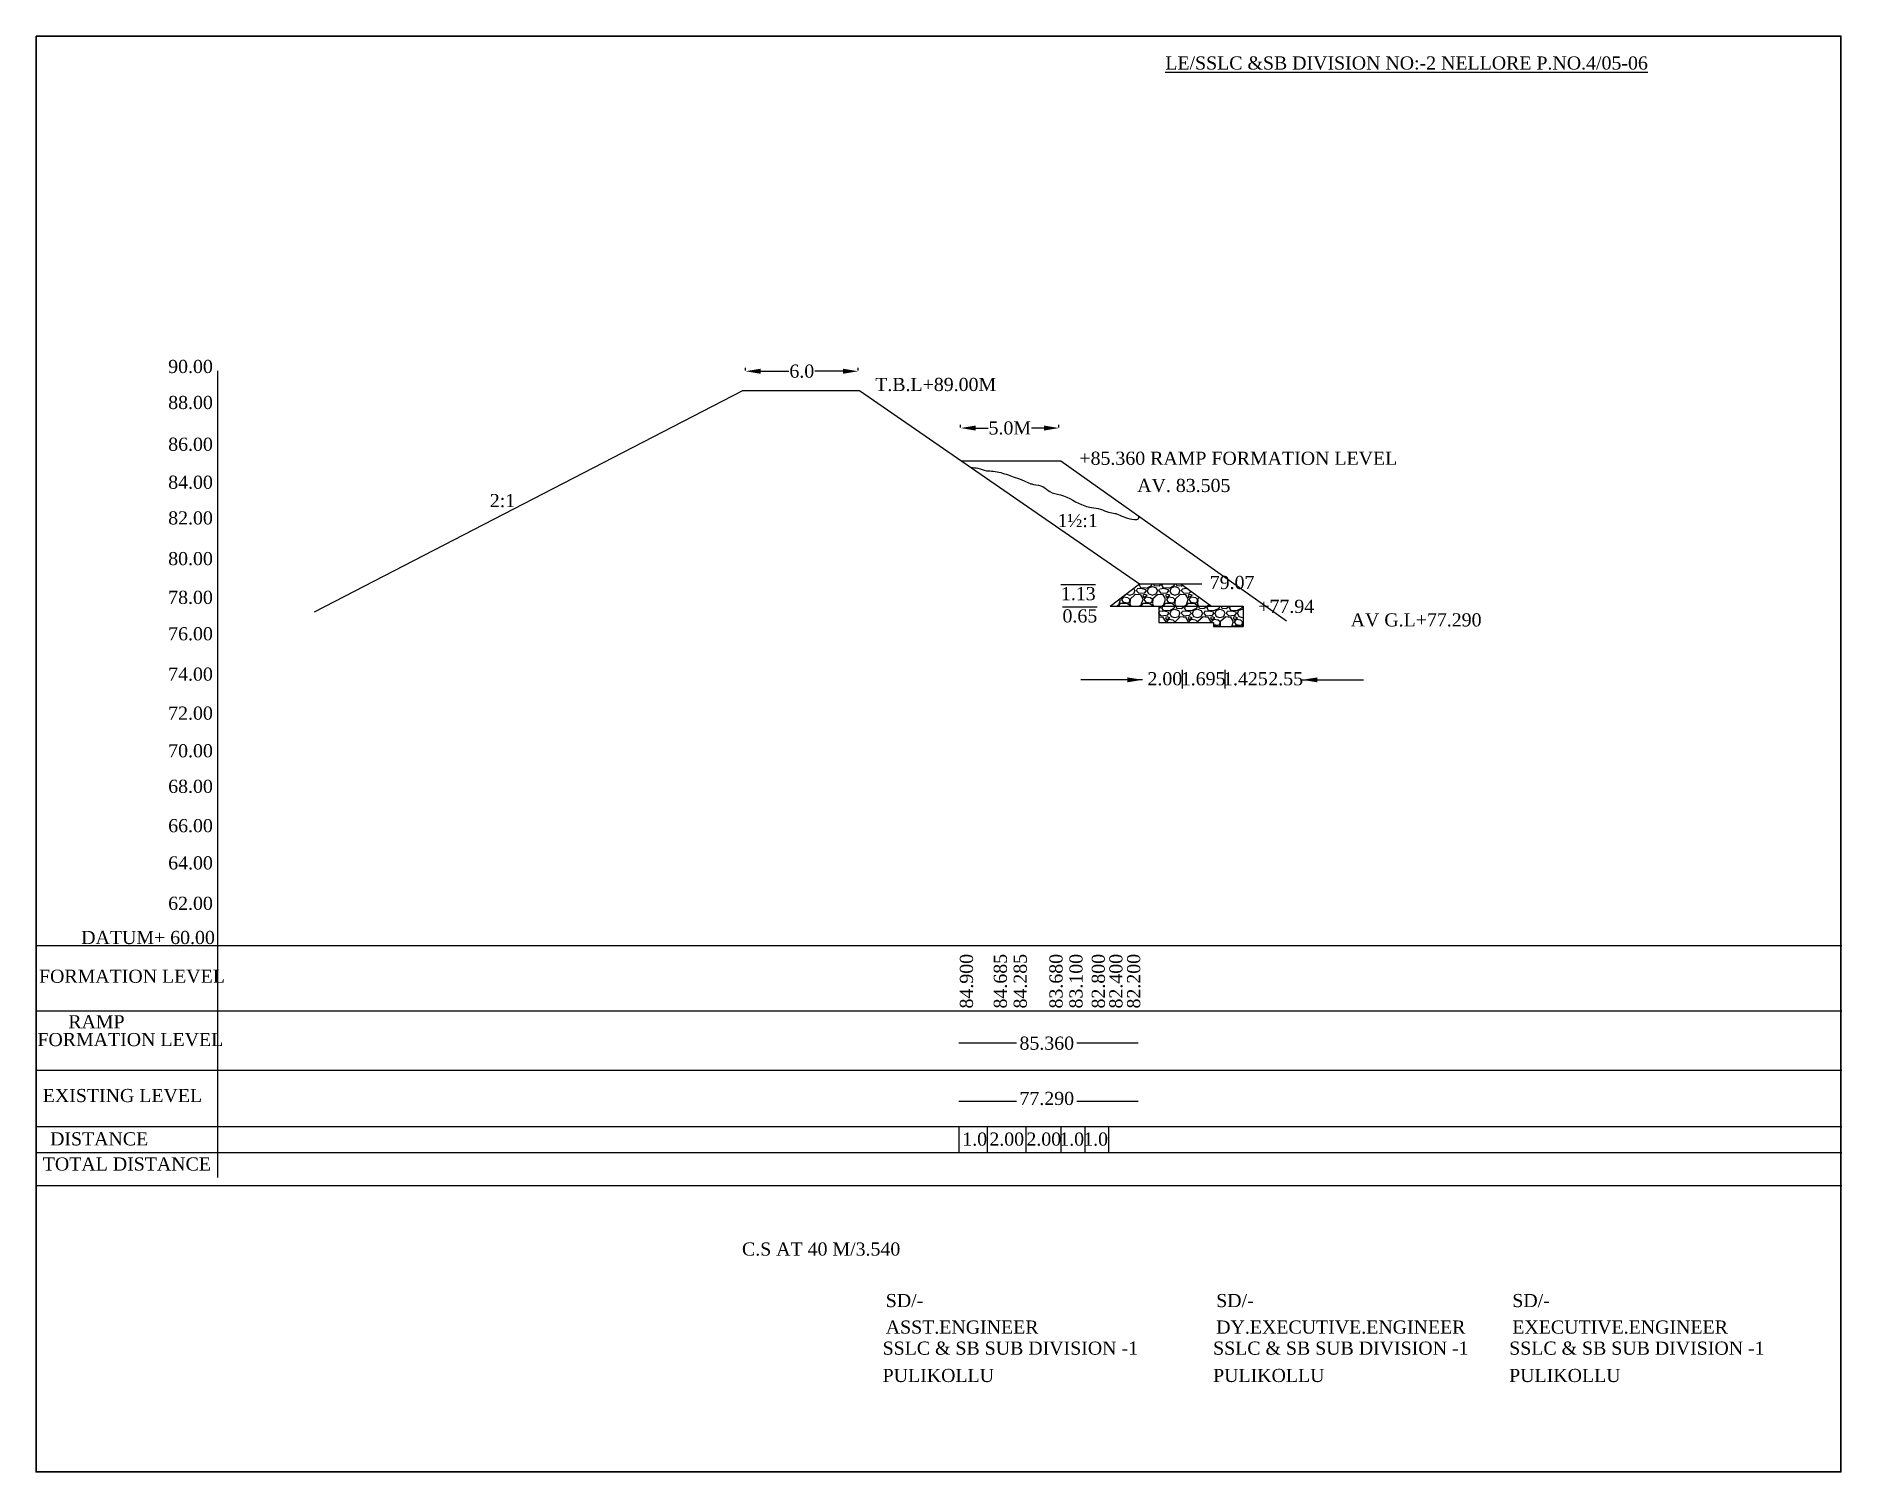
# Model space of a CAD drawing. Header units: metres. Extents: x 3 to 99.1, y 2.3 to 78.7.
import ezdxf

# ---------------------------------------------------------------- set-up
doc = ezdxf.new("R2010")
doc.units = ezdxf.units.M
doc.header["$MEASUREMENT"] = 0
for name, color, linetype in [('DIM', 5, 'Continuous'), ('DWG. LINE', 1, 'Continuous'), ('HATCH', 2, 'Continuous'), ('TEXT', 7, 'Continuous')]:
    doc.layers.add(name, color=color, linetype=linetype)
doc.layers.add('TITLE', color=7, linetype='Continuous', lineweight=30)
doc.styles.get("Standard").update_dxf_attribs({"font": 'TIMES.TTF', "height": 0.7})
doc.dimstyles.get("Standard").update_dxf_attribs({"dimtxt": 0.7, "dimasz": 0.8, "dimexe": 0.18, "dimexo": 0.0625, "dimgap": 0.09, "dimtad": 0, "dimtih": 1, "dimtoh": 1, "dimdec": 1, "dimzin": 0, "dimdsep": 46, "dimtxsty": 'Standard', "dimcen": 0.09, "dimclrd": 5, "dimclre": 5, "dimclrt": 4, "dimadec": 0, "dimazin": 0, "dimtfac": 1, "dimtdec": 1, "dimtofl": 0, "dimtmove": 0, "dimatfit": 3, "dimfxl": 1, "dimtolj": 1, "dimtzin": 0, "dimarcsym": 0})
pattern_1 = [(228.0128, (0.864, 1.2), (-9.59999788, -10.80000161), [0.161443, -15.982906]), (184.9697, (0.756, 1.08), (14.400001262, 1.19998957), [0.277042, -27.42711]), (132.5104, (0.48, 1.056), (11.99998886, -13.20001041), [0.195346, -19.339238]), (267.2737, (0.012, 0.756), (1.19999522, 24.000000354), [0.252286, -24.97627]), (292.8337, (0, 0.504), (-6.000011887, 14.399995694), [0.247386, -24.491248]), (357.2737, (0.096, 0.276), (-24.000000354, 1.19999522), [0.252286, -24.97627]), (37.6942, (0.348, 0.264), (-15.600008815, -11.999988486), [0.333635, -33.029819]), (72.2553, (0.612, 0.468), (8.400012915, 26.399995477), [0.314986, -31.183585]), (121.4296, (0.708, 0.768), (-9.60000988, 15.599994044), [0.25314, -25.060888]), (175.2364, (0.576, 0.984), (13.20000114, -1.19998984), [0.288998, -14.160916]), (222.3974, (0.288, 1.008), (-14.400008821, -13.199990498), [0.373738, -37.00005]), (138.8141, (1.2, 0.744), (-8.40000354, 7.19999678), [0.127561, -12.628613]), (171.4692, (1.104, 0.828), (15.59999794, -2.40000949), [0.242684, -24.025813]), (225, (0.864, 0.864), (-1e-16, -1.2), [0.169705, -1.52735]), (203.1986, (0.78, 1.008), (5.99999968, 2.4000016), [0.09139, -9.047538]), (291.8014, (0.696, 0.972), (-1.1999999, 3.6000003), [0.129244, -6.332954]), (30.9638, (0.744, 0.852), (3.59999763, 2.400003), [0.209915, -6.787228]), (161.5651, (0.924, 0.96), (2.4000005, -1.199998), [0.15179, -3.642944]), (16.3895, (0, 0.972), (12.00000264, 3.59999125), [0.21264, -21.051414]), (70.3462, (0.204, 1.032), (-4.7999943, -13.20000256), [0.178393, -17.66089]), (293.1986, (0.924, 1.2), (-2.4000016, 5.99999968), [0.182778, -8.95615]), (343.6105, (0.996, 1.032), (-12.00000264, 3.59999125), [0.21264, -21.051414]), (339.444, (0, 0.228), (-6.00000221, 2.3999952), [0.205056, -10.047749]), (294.7751, (0.192, 0.156), (-5.99999063, 13.20000411), [0.171814, -17.009572]), (66.8014, (0.936, 0), (2.4000016, 5.99999968), [0.182778, -8.95615]), (17.354, (1.008, 0.168), (-15.60000242, -4.7999934), [0.201157, -19.914509]), (69.444, (0.348, 0), (-2.3999952, -6.00000221), [0.102528, -10.150277]), (101.3099, (0.864, 0), (-1.19999716, 4.8000009), [0.061188, -6.057635]), (165.9638, (0.852, 0.06), (3.6000007, -1.1999977), [0.247386, -4.70034]), (186.009, (0.612, 0.12), (11.9999997, 1.19999918), [0.22926, -22.696708]), (303.6901, (0.744, 0.744), (-1.2000016, 2.3999995), [0.173066, -4.153595]), (353.1572, (0.84, 0.6), (20.399999239, -2.400009598), [0.302153, -29.913076]), (60.9454, (1.14, 0.564), (-4.80000003, -8.40000046), [0.123547, -12.231209]), (90, (1.2, 0.672), (-1.2, 1.2), [0.072, -1.128]), (120.2564, (0.588, 0.156), (4.79999386, -8.40000295), [0.166709, -16.504224]), (48.0128, (0.504, 0.3), (9.59999788, 10.80000161), [0.322886, -15.821462]), (0, (0.72, 0.54), (1.2, 1.2), [0.312, -0.888]), (325.3048, (1.032, 0.54), (-11.99999311, 8.40001033), [0.189737, -18.783929]), (254.0546, (1.188, 0.432), (-1.19999987, -4.80000015), [0.174722, -8.56141]), (207.646, (1.14, 0.264), (-22.79999497, -12.000009256), [0.284478, -28.163369]), (175.4261, (0.888, 0.132), (-15.60000067, 1.199993761), [0.300959, -29.794889])]

# ---------------------------------------------------------------- blocks, each defined once
blk = doc.blocks.new('*D16')
at = {"layer": 'Defpoints', "color": 0}
for p in [(40.737, 60.877), (46.737, 60.899), (46.737, 60.877)]:
    blk.add_point(p, dxfattribs=at)
at = {"layer": 'DIM', "color": 5, "lineweight": -2}
for p, q in [((40.737, 60.94), (40.737, 61.079)), ((41.537, 60.899), (43.042, 60.899)), ((45.937, 60.899), (44.433, 60.899)), ((46.737, 60.94), (46.737, 61.079))]:
    blk.add_line(p, q, dxfattribs=at)
at = {"layer": 'DIM', "color": 5}
for points in [[(41.537, 61.032), (41.537, 60.766), (40.737, 60.899)], [(45.937, 61.032), (45.937, 60.766), (46.737, 60.899)]]:
    blk.add_solid(points, dxfattribs=at)
at = {"layer": 'DIM', "color": 4, "insert": (43.737, 60.899), "char_height": 0.7, "attachment_point": 5}
blk.add_mtext('\\A1;6.0', dxfattribs=at)
blk = doc.blocks.new('*D18')
at = {"layer": 'Defpoints', "color": 0}
for p in [(52.195, 57.849), (57.431, 57.874), (57.431, 57.849)]:
    blk.add_point(p, dxfattribs=at)
at = {"layer": 'DIM', "color": 5, "lineweight": -2}
for p, q in [((52.195, 57.912), (52.195, 58.054)), ((52.995, 57.874), (53.653, 57.874)), ((56.631, 57.874), (55.973, 57.874)), ((57.431, 57.912), (57.431, 58.054))]:
    blk.add_line(p, q, dxfattribs=at)
at = {"layer": 'DIM', "color": 5}
for points in [[(52.995, 58.007), (52.995, 57.74), (52.195, 57.874)], [(56.631, 58.007), (56.631, 57.74), (57.431, 57.874)]]:
    blk.add_solid(points, dxfattribs=at)
at = {"layer": 'DIM', "color": 4, "insert": (54.813, 57.874), "char_height": 0.7, "attachment_point": 5}
blk.add_mtext('\\A1;5.0M', dxfattribs=at)

msp = doc.modelspace()

# ---------------------------------------------------------------- hatches: boundary and pattern name
at = {"layer": 'HATCH'}
h = msp.add_hatch(dxfattribs=at)
h.set_pattern_fill('GRAVEL', color=256, scale=1.2, style=0)
h.set_pattern_definition(pattern_1)
h.paths.add_polyline_path([(63.924, 49.582), (61.719, 49.582), (60.157, 48.392), (65.551, 48.392)])
h = msp.add_hatch(dxfattribs=at)
h.set_pattern_fill('GRAVEL', color=256, scale=1.2, style=0)
h.set_pattern_definition(pattern_1)
h.paths.add_polyline_path([(67.246, 48.392), (62.745, 48.392), (62.745, 47.523), (65.661, 47.523), (65.661, 47.302), (67.246, 47.302)])

# ---------------------------------------------------------------- linework, layer by layer
at = {"layer": 'DWG. LINE'}
for p, q in [((12.625, 60.922), (12.625, 17.962)), ((17.794, 48.08), (40.59, 59.877)), ((40.59, 59.877), (46.814, 59.877)), ((46.814, 59.877), (61.719, 49.582)), ((52.247, 56.125), (57.535, 56.125)), ((57.535, 56.125), (69.553, 47.603)), ((60.157, 48.392), (61.719, 49.582)), ((61.719, 49.582), (65.037, 49.582)), ((63.924, 49.582), (65.551, 48.392)), ((60.157, 48.392), (67.246, 48.392)), ((62.745, 48.392), (62.745, 47.523)), ((67.246, 48.392), (67.246, 47.302)), ((62.745, 47.523), (65.661, 47.523)), ((65.661, 47.523), (65.661, 47.302)), ((65.661, 47.302), (67.246, 47.302)), ((63.992, 44.992), (63.992, 44.002)), ((66.262, 44.992), (66.262, 44.002)), ((2.962, 30.315), (99.122, 30.315)), ((2.962, 26.847), (99.122, 26.847)), ((52.097, 25.134), (55.177, 25.134)), ((58.387, 25.134), (61.642, 25.134)), ((2.962, 23.689), (99.122, 23.689)), ((52.097, 22.028), (55.177, 22.028)), ((58.387, 22.028), (61.642, 22.028)), ((2.962, 20.69), (99.122, 20.69)), ((52.105, 20.69), (52.105, 19.295)), ((53.605, 20.69), (53.605, 19.295)), ((55.674, 20.69), (55.674, 19.295)), ((57.535, 20.69), (57.535, 19.295)), ((58.808, 20.69), (58.808, 19.295)), ((60.075, 20.69), (60.075, 19.295)), ((2.962, 19.295), (99.122, 19.295)), ((2.962, 17.534), (99.122, 17.534))]:
    msp.add_line(p, q, dxfattribs=at)
msp.add_spline([(52.744, 55.781), (53.115, 55.733), (53.571, 55.605), (53.935, 55.578), (54.718, 55.378), (55.092, 55.25), (55.575, 55.068), (55.894, 54.923), (56.067, 54.877), (56.595, 54.75), (56.941, 54.495), (57.506, 54.322), (58.802, 53.73), (59.166, 53.639), (59.64, 53.557), (60.068, 53.393), (60.423, 53.329), (60.578, 53.275), (61.447, 53.01), (61.674, 53.065), (61.69, 53.179)], degree=3, dxfattribs=at)
at = {"layer": 'TITLE'}
msp.add_lwpolyline([(2.962, 78.745), (99.067, 78.745), (99.067, 2.291), (2.962, 2.291)], close=True, dxfattribs=at)

# ---------------------------------------------------------------- texts
at = {"layer": 'TEXT'}
for s, p in [('%%ULE/SSLC &SB DIVISION NO:-2 NELLORE P.NO.4/05-06', (63.092, 76.964)), ('90.00', (9.995, 60.804)), ('T.B.L+89.00M', (47.645, 59.846)), ('88.00', (9.995, 58.886)), ('86.00', (9.995, 56.663)), ('+85.360 RAMP FORMATION LEVEL', (58.518, 55.917)), ('84.00', (9.995, 54.64)), ('AV. 83.505', (61.598, 54.469)), ('2:1', (27.121, 53.662)), ('82.00', (9.995, 52.739)), ('1½:1', (57.351, 52.599)), ('80.00', (9.995, 50.573)), ('79.07', (65.461, 49.301)), ('78.00', (9.995, 48.511)), ('%%O1.13', (57.534, 48.708)), ('%%O0.65', (57.619, 47.522)), ('+77.94', (68.046, 48.03)), ('76.00', (9.995, 46.571)), ('AV G.L+77.290', (72.964, 47.31)), ('74.00', (9.995, 44.422)), ('2.00', (62.144, 44.176)), ('1.695', (63.919, 44.176)), ('1.425', (66.17, 44.176)), ('2.55', (68.579, 44.176)), ('72.00', (9.995, 42.344)), ('70.00', (9.995, 40.34)), ('68.00', (9.995, 38.448)), ('66.00', (9.995, 36.353)), ('64.00', (9.995, 34.37)), ('62.00', (9.995, 32.218)), ('DATUM+ 60.00', (5.365, 30.398)), ('FORMATION LEVEL', (3.116, 28.335)), ('RAMP', (4.677, 25.909)), ('FORMATION LEVEL', (3.03, 24.963)), ('EXISTING LEVEL', (3.316, 21.982)), ('DISTANCE', (3.705, 19.675)), ('1.0', (52.283, 19.662)), ('2.00', (53.723, 19.662)), ('2.00', (55.697, 19.662)), ('1.0', (57.447, 19.662)), ('1.0', (58.722, 19.662)), ('TOTAL DISTANCE', (3.316, 18.336)), ('C.S AT 40 M/3.540', (40.551, 13.807)), ('SD/-', (48.206, 11.065)), ('SD/-', (65.804, 11.065)), ('SD/-', (81.572, 11.065)), ('ASST.ENGINEER', (48.206, 9.652)), ('DY.EXECUTIVE.ENGINEER', (65.804, 9.652)), ('EXECUTIVE.ENGINEER', (81.572, 9.652)), ('SSLC & SB SUB DIVISION -1', (48.04, 8.53)), ('SSLC & SB SUB DIVISION -1', (65.638, 8.53)), ('SSLC & SB SUB DIVISION -1', (81.405, 8.53)), ('PULIKOLLU', (48.04, 7.076)), ('PULIKOLLU', (65.638, 7.076)), ('PULIKOLLU', (81.405, 7.076))]:
    msp.add_text(s, height=0.7, dxfattribs=at).set_placement(p)
for s, p in [('84.900', (52.853, 26.966)), ('84.685', (54.656, 26.966)), ('84.285', (55.718, 26.966)), ('83.680', (57.623, 26.966)), ('83.100', (58.685, 26.966)), ('82.800', (59.874, 26.966)), ('82.400', (60.812, 26.966)), ('82.200', (61.758, 26.966))]:
    msp.add_text(s, height=0.7, rotation=90, dxfattribs=at).set_placement(p)
at = {"layer": 'TEXT', "char_height": 0.7, "attachment_point": 5}
for s, insert in [('\\A1;85.360', (56.782, 25.113)), ('\\A1;77.290', (56.782, 22.17))]:
    msp.add_mtext(s, dxfattribs=dict(at, insert=insert))

# ---------------------------------------------------------------- dimensions: what is measured, and where the dimension line sits
at = {"layer": 'DIM'}
dim = msp.add_aligned_dim(p1=(40.737, 60.877), p2=(46.737, 60.877), distance=0.022, dimstyle='Standard', dxfattribs=at)
dim.commit()
dim.dimension.update_dxf_attribs({"geometry": '*D16', "text_midpoint": (43.737, 60.899)})
dim = msp.add_linear_dim(base=(57.431, 57.874), p1=(52.195, 57.849), p2=(57.431, 57.849), text='5.0M', dimstyle='Standard', dxfattribs=at)
dim.commit()
dim.dimension.update_dxf_attribs({"geometry": '*D18', "text_midpoint": (54.813, 57.874)})

# ---------------------------------------------------------------- leaders
for points in [[(61.874, 44.466), (58.602, 44.466)], [(70.385, 44.466), (73.656, 44.466)]]:
    msp.add_leader(points, dimstyle='Standard', override={"dimgap": 0.09, "dimtad": 0}, dxfattribs=at)

doc.saveas('drawing.dxf')
